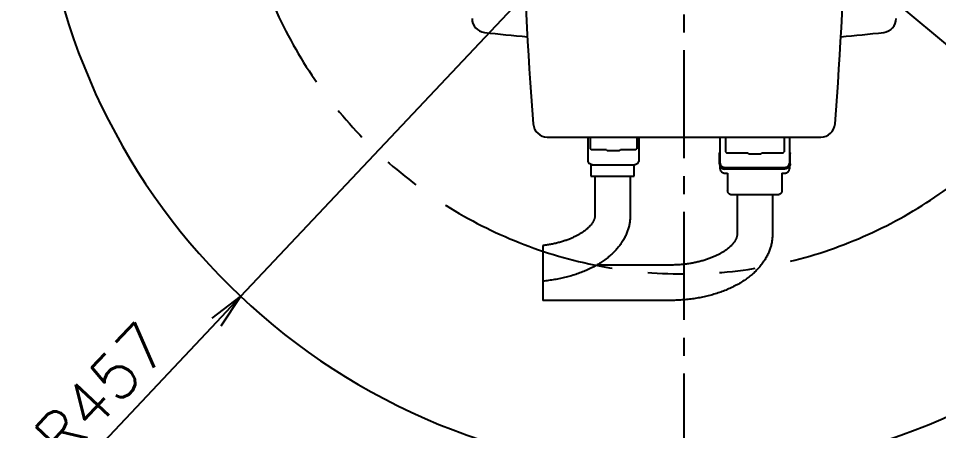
# Model space of a CAD drawing. Extents: x -15695 to -9755, y 511 to 4711.
# Drawn here: x -14591 to -13940, y 2292 to 2584 of the extents above; entities that cross this region are included whole.
import ezdxf

# ---------------------------------------------------------------- set-up
doc = ezdxf.new("R2010")
doc.units = 0
doc.header["$LTSCALE"] = 4
doc.header["$MEASUREMENT"] = 0
doc.linetypes.add('CENTRE2', pattern=[28.575000000000003, 19.05, -3.175, 3.175, -3.175])
doc.linetypes.add('PHANTOM2', pattern=[31.750000000000004, 15.875, -3.175, 3.175, -3.175, 3.175, -3.175])
doc.layers.get('0').update_dxf_attribs({"linetype": 'CONTINUOUS'})
doc.layers.get('DEFPOINTS').update_dxf_attribs({"linetype": 'CONTINUOUS'})
for name, color, linetype in [('01', 7, 'CONTINUOUS'), ('01CENTER', 5, 'CENTRE2'), ('02', 5, 'CONTINUOUS'), ('10', 1, 'CONTINUOUS')]:
    doc.layers.add(name, color=color, linetype=linetype)
doc.styles.add('BIGFONT', font='ROMANS.SHX', dxfattribs={"bigfont": 'bigfont'})
doc.dimstyles.new('L-IN', dxfattribs={"dimscale": 10, "dimtxt": 3.2, "dimasz": 2.5, "dimexe": 1, "dimexo": 1, "dimgap": 1, "dimtad": 1, "dimdec": 0, "dimtxsty": 'BIGFONT', "dimblk": 'YA-IN', "dimblk1": 'OPEN', "dimblk2": 'OPEN', "dimsah": 1, "dimcen": 0, "dimclrd": 256, "dimclre": 256, "dimclrt": 256, "dimazin": 3, "dimtp": 0.1, "dimtm": 0.2, "dimtfac": 0.625, "dimtdec": 0, "dimtmove": 0, "dimatfit": 3, "dimtolj": 1})

# ---------------------------------------------------------------- blocks, each defined once
blk = doc.blocks.new('_OPEN')
at = {"color": 0, "linetype": 'BYBLOCK'}
for p, q in [((-1, 0.1666666666666667), (0, 0)), ((0, 0), (-1, -0.1666666666666667)), ((0, 0), (-1, 0))]:
    blk.add_line(p, q, dxfattribs=at)
blk = doc.blocks.new('*D31')
at = {"linetype": 'BYBLOCK'}
for p, q in [((-14310.10294308446, 3798.127364970712), (-14322.16589684574, 3866.539775328033)), ((-14120, 1675), (-14120, 1555.773000546377))]:
    blk.add_line(p, q, dxfattribs=at)
blk.add_arc((-14120, 2719.999999999981), 1154.226999453604, 101.2410232037521, 268.7589767962473, dxfattribs=at)
at = {"layer": 'DEFPOINTS', "color": 0, "linetype": 'BYBLOCK'}
for p in [(-14120, 4020), (-14308.36646130779, 3788.27928744059), (-15179.82982189439, 3177.165959899651), (-14175.01404089825, 3032.000129969947), (-14120, 1685)]:
    blk.add_point(p, dxfattribs=at)
at = {"linetype": 'BYBLOCK', "xscale": 25, "yscale": 25, "zscale": 25}
for p, rotation in [((-14320.42941506907, 3856.691697797911), 10.62051160187569), ((-14120, 1565.773000546377), 359.3794883981237)]:
    blk.add_blockref('_OPEN', p, dxfattribs=dict(at, rotation=rotation))
at = {"linetype": 'BYBLOCK', "insert": (-15243.93375509964, 2621.668537874646), "char_height": 32, "attachment_point": 5, "rotation": 275, "style": 'BIGFONT'}
blk.add_mtext('\\A1;170°', dxfattribs=at)
blk = doc.blocks.new('YA-IN')
at = {"color": 0, "linetype": 'BYBLOCK'}
for p, q in [((0, 0), (-1, 0.1666666666666856)), ((-1, -0.1666666666666856), (0, 0)), ((0, 0), (-1, 0))]:
    blk.add_line(p, q, dxfattribs=at)
blk = doc.blocks.new('*D30')
at = {"linetype": 'BYBLOCK'}
blk.add_arc((-14120, 2720.000000000005), 1262.132243806709, 91.13491903275104, 258.8650809672485, dxfattribs=at)
at = {"layer": 'DEFPOINTS', "color": 0, "linetype": 'BYBLOCK'}
for p in [(-14120, 4020), (-15174.49610609176, 3413.552999484446), (-14199.39980974165, 2269.701302531056), (-14120, 1685), (-14360.46091460787, 1356.278386655735)]:
    blk.add_point(p, dxfattribs=at)
at = {"linetype": 'BYBLOCK', "xscale": 25, "yscale": 25, "zscale": 25}
for p, rotation in [((-14119.99999999999, 3982.132243806715), 0.5674595163755265), ((-14339.16696411171, 1477.042380972466), 349.4325404836241)]:
    blk.add_blockref('_OPEN', p, dxfattribs=dict(at, rotation=rotation))
at = {"linetype": 'BYBLOCK', "insert": (-15403.23051172126, 2832.268122466191), "char_height": 32, "attachment_point": 5, "rotation": 85.00000000000018, "style": 'BIGFONT'}
blk.add_mtext('\\A1;170°', dxfattribs=at)
blk = doc.blocks.new('*D34')
at = {"linetype": 'BYBLOCK'}
for p, q in [((-14120, 2720.000000000001), (-14433.67614671262, 2387.313177729039)), ((-14450.82646842985, 2369.123442574406), (-14559.0531652854, 2254.337551970029))]:
    blk.add_line(p, q, dxfattribs=at)
at = {"layer": 'DEFPOINTS', "color": 0, "linetype": 'BYBLOCK'}
for p in [(-14120, 2720.000000000001), (-14433.67614671262, 2387.313177729039)]:
    blk.add_point(p, dxfattribs=at)
at = {"linetype": 'BYBLOCK', "xscale": 25, "yscale": 25, "zscale": 25, "rotation": 46.68468431789608}
blk.add_blockref('_OPEN', (-14433.67614671262, 2387.313177729039), dxfattribs=at)
at = {"linetype": 'BYBLOCK', "insert": (-14532.43230227706, 2320.471964280814), "char_height": 32, "attachment_point": 5, "rotation": 46.68468431789608, "style": 'BIGFONT'}
blk.add_mtext('\\A1;R457', dxfattribs=at)
blk = doc.blocks.new('*D35')
at = {"linetype": 'BYBLOCK'}
for p, q in [((-14119.99999999999, 2719.999999999997), (-13876.61733130455, 2517.18110942046)), ((-13857.41179931462, 2501.176499428848), (-13634.22522660873, 2315.18768884061))]:
    blk.add_line(p, q, dxfattribs=at)
at = {"layer": 'DEFPOINTS', "color": 0, "linetype": 'BYBLOCK'}
for p in [(-14119.99999999999, 2719.999999999997), (-13876.61733130455, 2517.18110942046)]:
    blk.add_point(p, dxfattribs=at)
at = {"linetype": 'BYBLOCK', "xscale": 25, "yscale": 25, "zscale": 25, "rotation": 140.1944289077346}
blk.add_blockref('_OPEN', (-13876.61733130455, 2517.18110942046), dxfattribs=at)
at = {"linetype": 'BYBLOCK', "insert": (-13668.57569239644, 2377.657492259299), "char_height": 32, "attachment_point": 5, "rotation": 320.19442890773456, "style": 'BIGFONT'}
blk.add_mtext('\\A1;R317', dxfattribs=at)
blk = doc.blocks.new('*D37')
at = {"linetype": 'BYBLOCK'}
blk.add_arc((-14120, 2720.000000000021), 1262.132243806697, 281.1349190327511, 88.86508096724877, dxfattribs=at)
at = {"layer": 'DEFPOINTS', "color": 0, "linetype": 'BYBLOCK'}
for p in [(-14120, 4020.000000000001), (-14040.60019025834, 2269.701302531057), (-12961.08984472375, 2220.094956162588), (-14120, 1685), (-13879.53908539213, 1356.278386655736)]:
    blk.add_point(p, dxfattribs=at)
at = {"linetype": 'BYBLOCK', "xscale": 25, "yscale": 25, "zscale": 25}
for p, rotation in [((-14120, 3982.132243806718), 179.4325404836243), ((-13900.83303588829, 1477.042380972492), 190.5674595163755)]:
    blk.add_blockref('_OPEN', p, dxfattribs=dict(at, rotation=rotation))
at = {"linetype": 'BYBLOCK', "insert": (-12836.76948827875, 2832.2681224662), "char_height": 32, "attachment_point": 5, "rotation": 275.0000000000001, "style": 'BIGFONT'}
blk.add_mtext('\\A1;170°', dxfattribs=at)
blk = doc.blocks.new('*D36')
at = {"linetype": 'BYBLOCK'}
for p, q in [((-13929.89705691554, 3798.127364970711), (-13917.83410315424, 3866.539775328041)), ((-14120, 1675), (-14120, 1555.773000546393))]:
    blk.add_line(p, q, dxfattribs=at)
blk.add_arc((-14120, 2719.999999999995), 1154.226999453602, 271.2410232037529, 78.75897679624707, dxfattribs=at)
at = {"layer": 'DEFPOINTS', "color": 0, "linetype": 'BYBLOCK'}
for p in [(-14120, 4020), (-13931.63353869221, 3788.27928744059), (-14064.98595910175, 3032.000129969947), (-13155.65741035279, 2085.741901068513), (-14120, 1685)]:
    blk.add_point(p, dxfattribs=at)
at = {"linetype": 'BYBLOCK', "xscale": 25, "yscale": 25, "zscale": 25}
for p, rotation in [((-13919.57058493091, 3856.69169779792), 169.3794883981235), ((-14120, 1565.773000546393), 180.6205116018764)]:
    blk.add_blockref('_OPEN', p, dxfattribs=dict(at, rotation=rotation))
at = {"linetype": 'BYBLOCK', "insert": (-12996.06624490036, 2621.668537874654), "char_height": 32, "attachment_point": 5, "rotation": 84.99999999999973, "style": 'BIGFONT'}
blk.add_mtext('\\A1;170°', dxfattribs=at)

msp = doc.modelspace()

# ---------------------------------------------------------------- linework, layer by layer
at = {"layer": '01', "linetype": 'CONTINUOUS'}
msp.add_line((-14216.7701585347, 2500), (-14023.2298414653, 2500), dxfattribs=at)
at = {"layer": '01'}
for p, q in [((-14188, 2500), (-14188, 2482.767710039701)), ((-14186.5, 2500), (-14186.5, 2491.7229799448)), ((-14153.5, 2500), (-14153.5, 2491.7229799448)), ((-14152, 2500), (-14152, 2482.767710039701)), ((-14094.5, 2481.515788102701), (-14094.5, 2500)), ((-14090.8, 2500), (-14090.8, 2489.440357961099)), ((-14049.2, 2500), (-14049.2, 2489.440357961099)), ((-14045.5, 2500), (-14045.5, 2481.515788102701)), ((-14186.499999988, 2491.7229799448), (-14185.500000016, 2490.9038279005)), ((-14175, 2490.9038279005), (-14185.5, 2490.9038279005)), ((-14175.000000004, 2490.9038279005), (-14174.100000004, 2490.166591060701)), ((-14165.9, 2490.166591060701), (-14174.1, 2490.166591060701)), ((-14165.899999996, 2490.166591060701), (-14164.999999996, 2490.9038279005)), ((-14154.5, 2490.9038279005), (-14165, 2490.9038279005)), ((-14154.499999984, 2490.9038279005), (-14153.500000012, 2491.7229799448)), ((-14095, 2481.0051820277), (-14095, 2488.313607584601)), ((-14090.8000000056, 2489.440357981599), (-14089.7999999856, 2488.6212059151)), ((-14075, 2488.621205916799), (-14089.8, 2488.621205916799)), ((-14075.0000000088, 2488.6212059151), (-14074.1000000136, 2487.8839690892)), ((-14065.9, 2487.8839690769), (-14074.1, 2487.8839690769)), ((-14065.8999999864, 2487.8839690892), (-14064.9999999912, 2488.6212059151)), ((-14050.2, 2488.621205916799), (-14065, 2488.621205916799)), ((-14050.2000000144, 2488.6212059151), (-14049.1999999944, 2489.440357981599)), ((-14045, 2481.0051820277), (-14045, 2488.313607584601)), ((-14188, 2482.7677100169), (-14187.3384223918, 2481.256681335701)), ((-14186.7421965254, 2480.9413574972), (-14187.3384223837, 2481.2566813221)), ((-14186, 2480.6031618548), (-14186, 2472.261063671)), ((-14184.9218205203, 2480.3496821803), (-14155.0781778859, 2480.3496821803)), ((-14155.25, 2472.261063674199), (-14155.25, 2480.3496821803)), ((-14154.5, 2480.101696150701), (-14154.5, 2480.435965287099)), ((-14152.6615776163, 2481.2566813221), (-14153.2578034747, 2480.9413574972)), ((-14152.6615776083, 2481.256681335701), (-14152, 2482.7677100169)), ((-14094.5, 2477.430939530899), (-14094.5, 2479.2633989723)), ((-14091, 2478.5064363979), (-14049, 2478.5064363979)), ((-14049, 2477.390691406301), (-14091, 2477.390691406301)), ((-14091, 2474.4215878369), (-14089.199999994, 2474.4215878369)), ((-14089.199999994, 2474.4215878369), (-14089.2, 2462.1097846539)), ((-14050.800000006, 2474.4215878369), (-14049, 2474.4215878369)), ((-14050.800000006, 2474.4215878369), (-14050.8, 2462.1097846539)), ((-14045.5, 2479.2633989723), (-14045.5, 2477.430939530899)), ((-14186, 2472.261063671), (-14155.25, 2472.261063671)), ((-14183.125, 2472.261063671), (-14183.125, 2444.5294112847)), ((-14158.125, 2472.261063671), (-14158.125, 2444.5294112847)), ((-14053.8, 2459.118212734), (-14086.2, 2459.118212734)), ((-14082.5, 2459.118212734), (-14082.5, 2431.386560347701)), ((-14057.5, 2459.118212734), (-14057.5, 2431.386560347701)), ((-14220, 2423.234573671609), (-14220, 2384.4719746307)), ((-14130, 2409.471974166601), (-14181.77034255714, 2409.471974166601)), ((-14130, 2384.471974166601), (-14220, 2384.471974166601))]:
    msp.add_line(p, q, dxfattribs=at)
for points in [[(-14094.5, 2481.5157880972), (-14094.4779927346, 2481.178847610699), (-14094.4122476925, 2480.8461443463), (-14094.3035916558, 2480.521862240599), (-14094.1533910373, 2480.210079329299), (-14093.9635346968, 2479.9147164633), (-14093.736410188, 2479.6394880021), (-14093.4748737334, 2479.387855103301), (-14093.1822143056, 2479.1629821965), (-14092.8621122668, 2478.9676971891), (-14092.5185930858, 2478.804455903201), (-14092.1559767157, 2478.675311192899), (-14091.7788232676, 2478.581887127801), (-14091.391875665, 2478.525358569699), (-14090.9999999986, 2478.5064363979)], [(-14048.9999999986, 2478.5064363979), (-14048.6081243324, 2478.525358569899), (-14048.2211767302, 2478.581887128301), (-14047.8440232824, 2478.6753111935), (-14047.4814069125, 2478.804455903901), (-14047.1378877318, 2478.967697189801), (-14046.8177856933, 2479.1629821972), (-14046.5251262658, 2479.387855104), (-14046.2635898115, 2479.6394880027), (-14046.0364653029, 2479.9147164638), (-14045.8466089626, 2480.210079329601), (-14045.6964083442, 2480.521862240701), (-14045.5877523076, 2480.8461443462), (-14045.5220072655, 2481.178847610401), (-14045.5, 2481.5157880967)], [(-14094.5, 2477.430939534901), (-14094.4775118896, 2477.091920318), (-14094.4122476924, 2476.761295784599), (-14094.3033961487, 2476.437072500001), (-14094.1533910374, 2476.125230768201), (-14093.9633593147, 2475.829962654199), (-14093.7364101886, 2475.5546394415), (-14093.474727271, 2475.303132474201), (-14093.182214307, 2475.0781336362), (-14092.8620020685, 2474.882999425201), (-14092.5185930881, 2474.7196073429), (-14092.1559083075, 2474.5906307324), (-14091.7788232707, 2474.4970385672), (-14091.394293318, 2474.4409234463), (-14091.0000000026, 2474.421587836699)], [(-14048.9999999974, 2474.421587836699), (-14048.605706682, 2474.4409234463), (-14048.2211767293, 2474.4970385672), (-14047.8440916925, 2474.5906307324), (-14047.481406912, 2474.7196073429), (-14047.1379979315, 2474.882999425201), (-14046.817785693, 2475.0781336362), (-14046.5252727291, 2475.303132474201), (-14046.2635898114, 2475.5546394415), (-14046.0366406854, 2475.829962654199), (-14045.8466089627, 2476.125230768201), (-14045.6966038514, 2476.437072500001), (-14045.5877523077, 2476.761295784599), (-14045.5224881104, 2477.091920318), (-14045.5, 2477.430939534901)], [(-14086.2, 2459.118212734), (-14086.537965114, 2459.137433915101), (-14086.8675623229, 2459.193217579101), (-14087.1907792182, 2459.2862572595), (-14087.5016530257, 2459.4144723562), (-14087.7960033597, 2459.5768990734), (-14088.0704706474, 2459.7708805314), (-14088.3211967125, 2459.994551122301), (-14088.5454969797, 2460.244573234901), (-14088.7400244388, 2460.5182698468), (-14088.9029082183, 2460.811793584), (-14089.031483938, 2461.121794623199), (-14089.1247851137, 2461.444103289399), (-14089.180725308, 2461.772772514301), (-14089.2, 2462.109784653199)], [(-14050.8, 2462.1097846539), (-14050.8192753315, 2461.7727690061), (-14050.8752161529, 2461.4440977543), (-14050.9685179518, 2461.121788890901), (-14051.0970942661, 2460.811788438899), (-14051.2599785847, 2460.5182650406), (-14051.4545065425, 2460.2445688302), (-14051.6788072754, 2459.994547145299), (-14051.9295337693, 2459.7708770188), (-14052.2040014595, 2459.576896058101), (-14052.4983521332, 2459.4144698785), (-14052.8092265298, 2459.2862553746), (-14053.1324432274, 2459.1932163156), (-14053.4620384039, 2459.137433277199), (-14053.8, 2459.118212734)]]:
    msp.add_lwpolyline(points, dxfattribs=at)
at = {"layer": '01', "linetype": 'CONTINUOUS'}
for centre, radius, start, end in [((-11541.611111111, 2719.999999999999), 2693.3888888889, 181.1716685240007, 184.4885143264006), ((-16698.3888888888, 2720), 2693.3888888888, 355.5114856736001, 358.8283314760002), ((-14260, 2583.863488251099), 10, 180.0000000000006, 263.3601172863009), ((-13980, 2583.863488251099), 10, 276.6398827137, 1.90833280887811e-13), ((-14145.5276917981, 3567.223082018801), 1000, 263.3601172863009, 265.1044639993008), ((-14094.4723082018, 3567.223082018801), 1000, 274.8955360007, 276.6398827137), ((-14216.7701585347, 2509.999999999999), 10, 184.4885143264006, 270.0000000000008), ((-14023.2298414653, 2509.999999999999), 10, 270, 355.5114856736001)]:
    msp.add_arc(centre, radius, start, end, dxfattribs=at)
at = {"layer": '01'}
for points in [[(-14095, 2488.313607584601), (-14094.9621339197, 2488.618945693499), (-14094.8488053041, 2488.909532834699), (-14094.6655894256, 2489.164604649101), (-14094.4999893619, 2489.3135932489)], [(-14045.5000108462, 2489.313592918701), (-14045.3345091911, 2489.1647107386), (-14045.1540240451, 2488.9147204743), (-14045.0394908359, 2488.625324705699), (-14045, 2488.313607584299)], [(-14184.9001565695, 2480.3487117482), (-14185.1417649193, 2480.3650816792), (-14185.8484573728, 2480.541624334101), (-14186.742196536, 2480.9413574959)], [(-14153.257803464, 2480.9413574959), (-14154.1515016306, 2480.5416388253), (-14154.858156666, 2480.365091349), (-14155.0998351851, 2480.348710829599)], [(-14094.9999999998, 2481.0051820277), (-14094.9042317491, 2480.2170625095), (-14094.6174061, 2479.459333069899), (-14094.5050868877, 2479.2603049399)], [(-14045.0000000002, 2481.0051820277), (-14045.095768251, 2480.2170625095), (-14045.3825939001, 2479.459333069899), (-14045.4949131124, 2479.2603049399)], [(-14094.5050868877, 2479.2603049399), (-14094.1499695743, 2478.7739881048), (-14093.5165114029, 2478.1928530682), (-14092.7521554551, 2477.7543737714), (-14091.8983677292, 2477.4825958089), (-14091, 2477.390691406501)], [(-14045.4949131124, 2479.2603049399), (-14045.8500304257, 2478.7739881048), (-14046.4834885972, 2478.1928530682), (-14047.247844545, 2477.7543737714), (-14048.1016322708, 2477.4825958089), (-14049, 2477.390691406501)], [(-14082.5, 2431.386560347701), (-14082.5340235709, 2430.684015538001), (-14082.6259588939, 2430.031442982399), (-14082.7652923631, 2429.4130760965), (-14082.9455520451, 2428.818631898801), (-14083.1623542405, 2428.2419584455), (-14083.4136813304, 2427.6767935645), (-14083.6990210797, 2427.1180150536), (-14084.0197899616, 2426.560050293501), (-14084.3771855729, 2426.000142986401), (-14084.7715979487, 2425.437882349899), (-14085.2034857453, 2424.873163193901), (-14085.6732503576, 2424.306220213601), (-14086.1822644633, 2423.7364021053), (-14086.7313930844, 2423.163963278599), (-14087.3195471011, 2422.591156623901), (-14087.9486578418, 2422.0172276786), (-14088.6196786703, 2421.442619409001), (-14089.3323994849, 2420.868798149), (-14090.0843493372, 2420.2987789367), (-14090.8788530047, 2419.731085031601), (-14091.716017624, 2419.1668671886), (-14092.5931553588, 2418.608971118199), (-14093.5100837465, 2418.058371101401), (-14094.468887231, 2417.5147710529), (-14095.4692042057, 2416.979410841701), (-14096.5053090208, 2416.4561083674), (-14097.5807503229, 2415.943747034), (-14098.6954473331, 2415.4432154926), (-14099.8470158827, 2414.9563555356), (-14101.0314868144, 2414.4854030142), (-14102.2520288205, 2414.0296683091), (-14103.5074816277, 2413.5902715228), (-14104.7928363553, 2413.169482831501), (-14106.1084402456, 2412.767601838801), (-14107.4546743275, 2412.3850068885), (-14108.8295432662, 2412.022764896301), (-14110.2275239236, 2411.6826596439), (-14111.6512272098, 2411.3643619258), (-14113.0989392284, 2411.0686543828), (-14114.5667440464, 2410.796640565601), (-14116.0531712136, 2410.5488143985), (-14117.5580425945, 2410.3254533695), (-14119.0793730186, 2410.127113091301), (-14120.6126757161, 2409.9545385821), (-14122.1585271451, 2409.8077961123), (-14123.7149140261, 2409.6872463368), (-14125.2791056268, 2409.5932225942), (-14126.8490658891, 2409.5259226168), (-14128.4233900137, 2409.485471014799), (-14130, 2409.471974166601)], [(-14057.5, 2431.386560347701), (-14057.5278192504, 2430.047420413401), (-14057.6113322673, 2428.708637255901), (-14057.7508811778, 2427.369162556799), (-14057.9466057625, 2426.0312468679), (-14058.1993181066, 2424.6929673503), (-14058.5091574261, 2423.357075555301), (-14058.8770066836, 2422.0228468438), (-14059.30360604, 2420.690911748701), (-14059.7901628361, 2419.360930836301), (-14060.3394646775, 2418.029585152901), (-14060.9488801974, 2416.7065452023), (-14061.6185711319, 2415.393171482701), (-14062.3525341502, 2414.0841840434), (-14063.1540266618, 2412.777570643701), (-14064.0169659519, 2411.485822721999), (-14064.9408576961, 2410.210676519), (-14065.9335180169, 2408.9434295917), (-14066.992004756, 2407.690409868701), (-14068.1099413036, 2406.460263394401), (-14069.2865160304, 2405.254125781001), (-14070.5343025646, 2404.060659675899), (-14071.8374037381, 2402.896278526601), (-14073.1934281578, 2401.762686574501), (-14074.6096602322, 2400.653962321499), (-14076.0804039552, 2399.5749997567), (-14077.5973596927, 2398.5314556635), (-14079.162092319, 2397.521585644099), (-14080.7784808695, 2396.542771381), (-14082.4339791705, 2395.6021795629), (-14084.1261844949, 2394.7001361987), (-14085.8658996476, 2393.8305036523), (-14087.6381929095, 2393.0003616301), (-14089.4409847354, 2392.2096996372), (-14091.2806417099, 2391.455141549501), (-14093.150215787, 2390.739114449399), (-14095.0449425037, 2390.062722432), (-14096.9674819804, 2389.4243934816), (-14098.9170326846, 2388.824006704399), (-14100.8869942036, 2388.2630977343), (-14102.8772295298, 2387.7411295033), (-14104.8910421825, 2387.256913216701), (-14106.9208993641, 2386.8119383423), (-14108.965367867, 2386.406048009001), (-14111.0281242715, 2386.0382430765), (-14113.103314348, 2385.709358005601), (-14115.1890024382, 2385.4193811637), (-14117.2860842579, 2385.1679602679), (-14119.3924290116, 2384.955204502199), (-14121.5052167404, 2384.7812265558), (-14123.6236649232, 2384.645930852901), (-14125.7471548388, 2384.5492692029), (-14127.8730486789, 2384.4912940306), (-14130, 2384.471974166601)]]:
    msp.add_spline(points, degree=3, dxfattribs=at)
for points, knots in [([(-14183.125, 2444.5294112847), (-14183.13158389329, 2444.294863599318), (-14183.144336527, 2443.840557828013), (-14183.24147956022, 2443.180916827663), (-14183.38166355286, 2442.558045585167), (-14183.5637010402, 2441.960911540127), (-14183.78206463173, 2441.381745955707), (-14184.03494461288, 2440.814560928393), (-14184.32198528193, 2440.253614449197), (-14184.64405074966, 2439.694391978526), (-14185.00230047482, 2439.134014475732), (-14185.39749502006, 2438.571407910882), (-14185.83007358497, 2438.006474509129), (-14186.30077808, 2437.439021086931), (-14186.81049784393, 2436.868985155475), (-14187.35967240688, 2436.2970271548), (-14187.94885277353, 2435.723709829355), (-14188.57861289485, 2435.149645379701), (-14189.24988298424, 2434.575253349994), (-14189.96212538163, 2434.002221403922), (-14190.71550824825, 2433.431494440571), (-14191.51033039276, 2432.863931645286), (-14192.34690054096, 2432.300454844179), (-14193.22429242122, 2431.742718299269), (-14194.14220379709, 2431.191831516437), (-14195.10115442912, 2430.648436767468), (-14196.09986081208, 2430.114212894827), (-14197.13744524203, 2429.590421150922), (-14198.21312444388, 2429.078191141351), (-14199.32729444964, 2428.578128523204), (-14200.47782521919, 2428.091926741325), (-14201.6636268884, 2427.620651115427), (-14202.88403687047, 2427.16516030387), (-14204.13808661284, 2426.726438011105), (-14205.42382646709, 2426.305694654704), (-14206.73981223116, 2425.903857224166), (-14208.08563052203, 2425.52153023038), (-14209.45891679533, 2425.159844539236), (-14210.85802166675, 2424.819594074201), (-14212.28139604051, 2424.501488183436), (-14213.7280477742, 2424.206105658954), (-14215.19560816587, 2423.93423552616), (-14216.68221614819, 2423.686467691254), (-14218.18666238803, 2423.463248910783), (-14219.29511187443, 2423.318787427355), (-14219.90143776843, 2423.246203331619), (-14220, 2423.234573671609)], [0, 0, 0, 0, 0.7033681916417722, 1.362384916723778, 1.99625510944239, 2.617429366099943, 3.233510094309201, 3.852037901956629, 4.479454985541608, 5.123052180306136, 5.787301994397659, 6.474104837681097, 7.185044212034009, 7.921320745600275, 8.6853809764381, 9.47862019182316, 10.29961508281219, 11.15118701654254, 12.03461421545228, 12.94962339463636, 13.89320724505197, 14.86968686468524, 15.87923447335288, 16.91876255434828, 17.98830359922217, 19.09048558719846, 20.22505361319267, 21.38581141199641, 22.57706626727501, 23.79898330557387, 25.04924037600349, 26.32390412203761, 27.62675365674481, 28.95687819486831, 30.30935736235649, 31.68497428885373, 33.08451889309578, 34.50630785757542, 35.94506478672422, 37.40391518497798, 38.88151900190145, 40.3743158737136, 41.88126097307469, 43.40261826915222, 44.93682331582874, 45.23455746348603, 45.23455746348603, 45.23455746348603, 45.23455746348603]), ([(-14158.125, 2444.5294112847), (-14158.1303579381, 2444.082902932088), (-14158.14108164073, 2443.189234003483), (-14158.22787893101, 2441.848942484474), (-14158.36666940858, 2440.509057294563), (-14158.56295821799, 2439.169336748924), (-14158.81574761382, 2437.830808098179), (-14159.12604345921, 2436.493513049139), (-14159.49428933296, 2435.15832782398), (-14159.92146339316, 2433.825107975003), (-14160.40905562012, 2432.492810427928), (-14160.95772860506, 2431.163515935998), (-14161.56767371007, 2429.839857819396), (-14162.23909687062, 2428.523622267334), (-14162.97440703151, 2427.212777412133), (-14163.77434515787, 2425.909255160446), (-14164.63785991627, 2424.617203436334), (-14165.56495138623, 2423.338197186971), (-14166.55717528307, 2422.072070477321), (-14167.61434141807, 2420.821178084287), (-14168.73295901115, 2419.590837294518), (-14169.91446140916, 2418.38019381668), (-14171.15775157552, 2417.191574148583), (-14172.46111847472, 2416.02748588229), (-14173.82051297178, 2414.891588451739), (-14175.23572807999, 2413.784159290033), (-14176.70470083513, 2412.706977323325), (-14178.22317420755, 2411.662847323656), (-14179.79007624454, 2410.652014102534), (-14181.40317418303, 2409.67561075525), (-14183.05880933496, 2408.735334776147), (-14184.75541928661, 2407.831312996386), (-14186.49092862911, 2406.964133938603), (-14188.26333922201, 2406.13426474364), (-14190.06897420144, 2405.342660860808), (-14191.90698446398, 2404.589064162115), (-14193.77564097697, 2403.873654375546), (-14195.67188139659, 2403.196967690557), (-14197.59472832669, 2402.558764258865), (-14199.54263852142, 2401.959093072855), (-14201.51309522842, 2401.398235852341), (-14203.5049281846, 2400.876024871244), (-14205.51670712681, 2400.392458816747), (-14207.54655535584, 2399.947631701049), (-14209.5926872349, 2399.541542174622), (-14211.6539124727, 2399.1741276258), (-14213.72887019214, 2398.845383343642), (-14215.81525306207, 2398.555399561206), (-14217.90621473862, 2398.304792934821), (-14219.30306699796, 2398.163627968177), (-14220, 2398.09965396621)], [0, 0, 0, 0, 1.339428861242635, 2.680814252097022, 4.027538562396886, 5.379694804722256, 6.741625638534781, 8.112977997287324, 9.496986426031393, 10.89557074899492, 12.31175814590935, 13.75197126960804, 15.20861878592068, 16.68287672640628, 18.18359316480422, 19.71644306692295, 21.26991560019023, 22.84458184864614, 24.4543300548087, 26.09458997417419, 27.75683017122499, 29.44179190082135, 31.16844547897563, 32.91597405648777, 34.68341088440758, 36.48201666604788, 38.30609103815745, 40.147324044592, 42.00964132365407, 43.89929454788134, 45.80333960850647, 47.72095299259282, 49.66591303801559, 51.62299228607826, 53.59154626160184, 55.57993648777459, 57.58193599772514, 59.59377483127481, 61.61951466856662, 63.65941962480385, 65.70767919309114, 67.7652232358347, 69.83643225773056, 71.91448972001052, 73.99885975002411, 76.09415076863618, 78.19524078181131, 80.3009903819399, 82.41308995945941, 84.51265044188807, 84.51265044188807, 84.51265044188807, 84.51265044188807])]:
    msp.add_open_spline(points, degree=3, knots=knots, dxfattribs=at)
at = {"layer": '01CENTER'}
msp.add_line((-14120, 1685), (-14120, 4262.078993901338), dxfattribs=at)
at = {"layer": '10'}
for radius, start, end in [(1384.759217393525, 279.9999999999996, 259.9999999999993), (457.2452807074496, 279.9999999999987, 259.9999999999981)]:
    msp.add_arc((-14119.99999999999, 2719.999999999993), radius, start, end, dxfattribs=at)
at = {"layer": '10', "linetype": 'PHANTOM2', "ltscale": 2}
for radius, start, end in [(1084.759217393525, 100.0000000000006, 80.0000000000006), (316.8132348833042, 100.0000000000021, 80.00000000000155)]:
    msp.add_arc((-14119.99999999999, 2719.999999999993), radius, start, end, dxfattribs=at)

# ---------------------------------------------------------------- dimensions: what is measured, and where the dimension line sits
at = {"layer": '02'}
for base, line1, line2, picture, middle in [((-15174.49610609176, 3413.552999484446), ((-14199.39980974166, 2269.701302531056), (-14360.46091460787, 1356.278386655735)), ((-14120, 1685), (-14120, 4020)), '*D30', (-15403.23051172126, 2832.268122466191)), ((-15179.82982189439, 3177.165959899651), ((-14175.01404089825, 3032.000129969947), (-14308.36646130779, 3788.27928744059)), ((-14120, 1685), (-14120, 4020)), '*D31', (-15243.93375509964, 2621.668537874646)), ((-12961.08984472375, 2220.094956162588), ((-14040.60019025834, 2269.701302531056), (-13879.53908539213, 1356.278386655735)), ((-14120, 1685), (-14120, 4020.000000000001)), '*D37', (-12836.76948827875, 2832.268122466201)), ((-13155.65741035279, 2085.741901068513), ((-14064.98595910175, 3032.000129969947), (-13931.63353869221, 3788.27928744059)), ((-14120, 1685), (-14120, 4020)), '*D36', (-12996.06624490036, 2621.668537874654))]:
    dim = msp.add_angular_dim_2l(base=base, line1=line1, line2=line2, dimstyle='L-IN', override={"dimazin": 2}, dxfattribs=at)
    dim.commit()
    dim.dimension.update_dxf_attribs({"geometry": picture, "text_midpoint": middle})
for center, mpoint, picture, middle in [((-14120, 2720.000000000001), (-14433.67614671262, 2387.313177729039), '*D34', (-14513.51497771624, 2302.635629694902)), ((-14119.99999999999, 2719.999999999997), (-13876.61733130455, 2517.18110942046), '*D35', (-13685.22048678772, 2357.683738989767))]:
    dim = msp.add_radius_dim(center=center, mpoint=mpoint, dimstyle='L-IN', dxfattribs=at)
    dim.commit()
    dim.dimension.update_dxf_attribs({"geometry": picture, "text_midpoint": middle, "dimtype": 164})

doc.saveas('drawing.dxf')
